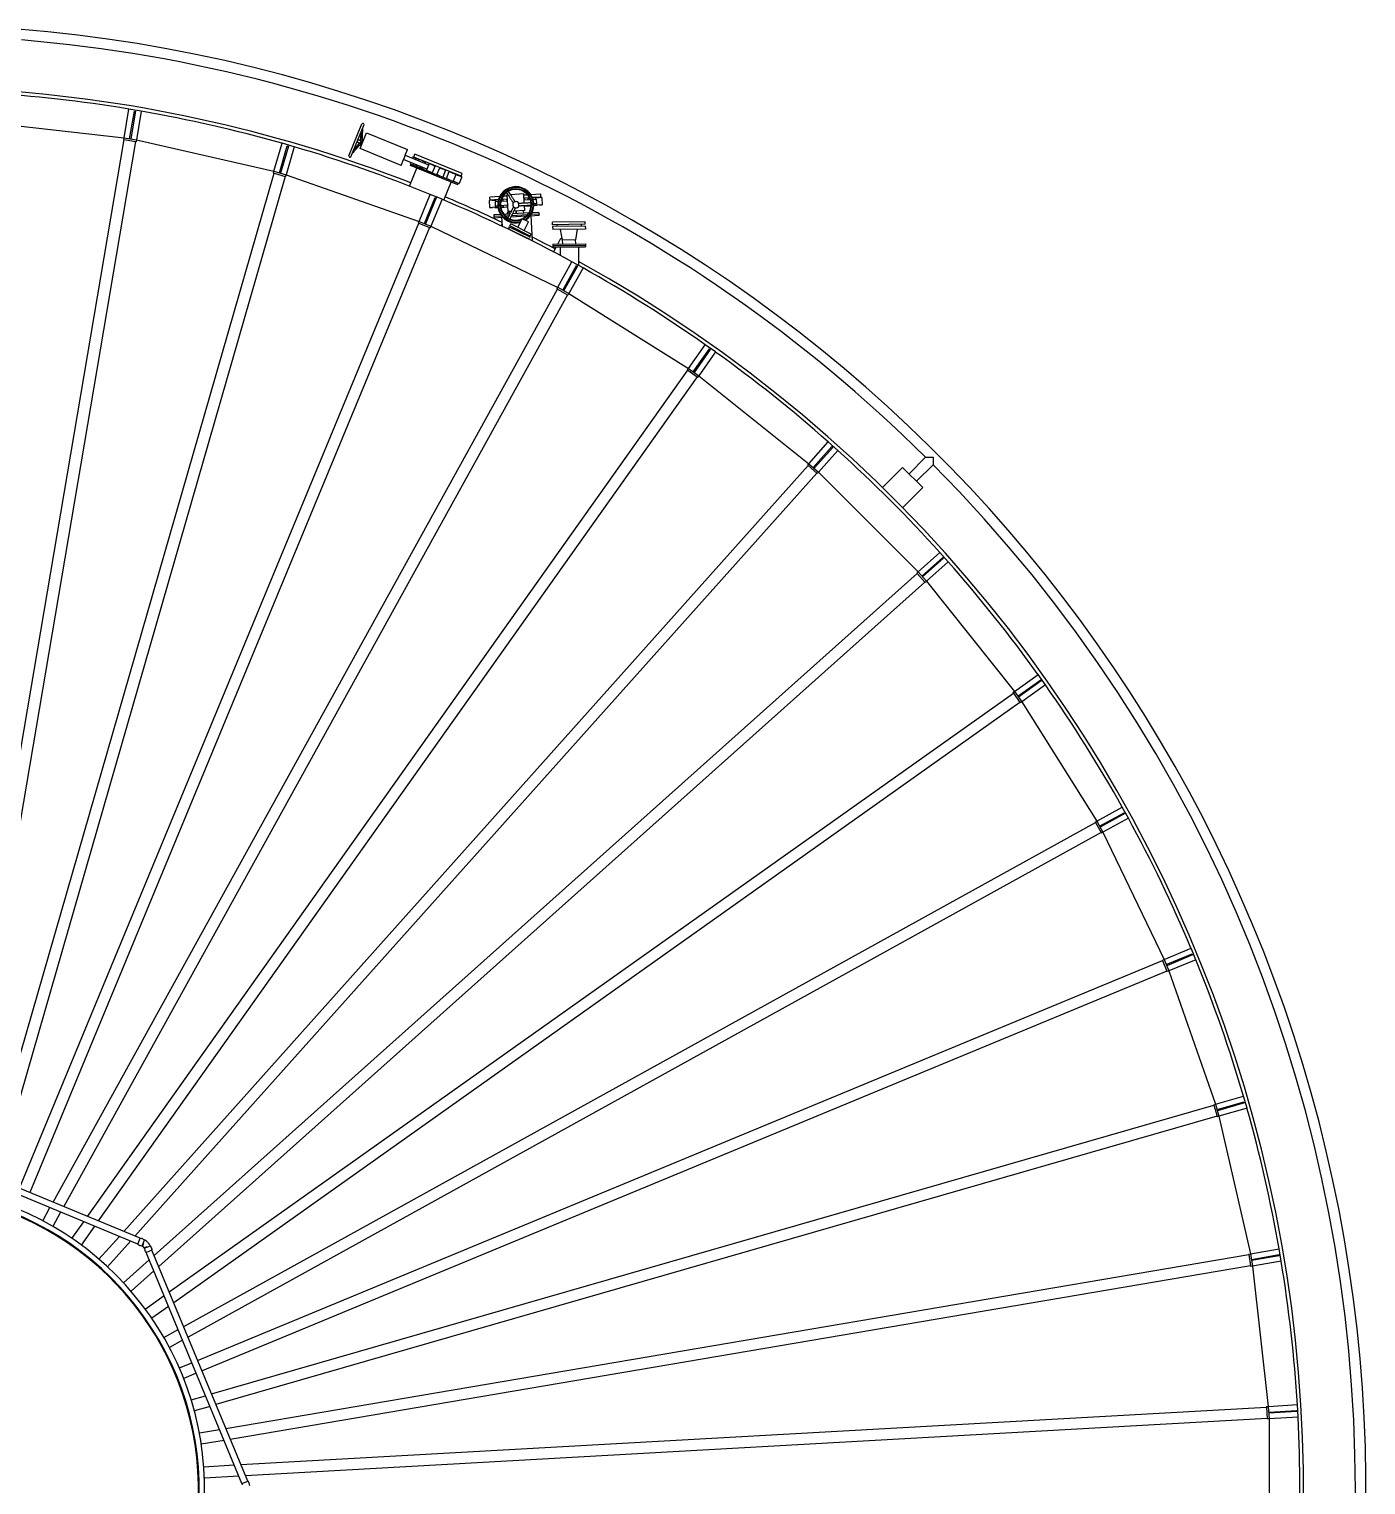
# Model space of a CAD drawing. Header units: millimetres. Extents: x 0 to 157650, y 0 to 89100.
# Drawn here: x 57663 to 69338, y 31726 to 44441 of the extents above; entities that cross this region are included whole.
import ezdxf

# ---------------------------------------------------------------- set-up
doc = ezdxf.new("R2010")
doc.units = ezdxf.units.MM
doc.header["$LTSCALE"] = 150
doc.layers.add('Visible', color=7, linetype='Continuous', lineweight=25)

msp = doc.modelspace()

# ---------------------------------------------------------------- linework, layer by layer
at = {"layer": 'Visible', "color": 9, "true_color": 0xc0c0c0}
for p, q in [((58492, 43492), (58534, 43743)), ((58643, 43724), (58534, 43743)), ((57267, 43630), (58492, 43492)), ((58541, 43484), (58582, 43725)), ((58592, 43724), (58551, 43482)), ((58582, 43725), (58592, 43724)), ((58643, 43724), (58600, 43474)), ((58489, 43476), (58492, 43492)), ((58492, 43492), (58600, 43474)), ((57098, 35258), (58494, 43476)), ((58592, 43459), (57098, 34661)), ((58489, 43476), (58494, 43476)), ((58494, 43476), (58592, 43459)), ((58592, 43459), (58597, 43458)), ((58600, 43474), (58597, 43458)), ((58600, 43473), (59801, 43199)), ((59801, 43200), (59872, 43444)), ((59849, 43186), (59917, 43421)), ((59927, 43418), (59859, 43183)), ((59977, 43413), (59872, 43444)), ((59977, 43413), (59907, 43169)), ((59917, 43421), (59927, 43418)), ((57283, 34439), (59802, 43183)), ((59898, 43155), (57376, 34400)), ((59797, 43184), (59801, 43200)), ((59797, 43184), (59802, 43183)), ((59801, 43200), (59907, 43169)), ((59802, 43183), (59898, 43155)), ((59898, 43155), (59903, 43154)), ((59907, 43169), (59903, 43154)), ((59907, 43169), (61070, 42762)), ((61070, 42762), (61167, 42997)), ((61269, 42955), (61167, 42997)), ((61116, 42743), (61210, 42970)), ((61219, 42966), (61125, 42739)), ((61269, 42955), (61172, 42720)), ((61210, 42970), (61219, 42966)), ((57578, 34317), (61068, 42746)), ((61064, 42748), (61070, 42762)), ((61064, 42748), (61068, 42746)), ((61068, 42746), (61161, 42707)), ((61070, 42762), (61172, 42720)), ((61161, 42707), (57670, 34279)), ((61161, 42707), (61165, 42705)), ((61172, 42720), (61165, 42705)), ((61171, 42720), (62281, 42185)), ((62282, 42186), (62404, 42408)), ((62325, 42162), (62444, 42376)), ((62453, 42371), (62334, 42157)), ((62501, 42355), (62378, 42133)), ((62501, 42355), (62404, 42408)), ((62444, 42376), (62453, 42371)), ((57872, 34195), (62278, 42169)), ((62366, 42121), (57965, 34157)), ((62274, 42172), (62282, 42186)), ((62274, 42172), (62278, 42169)), ((62278, 42169), (62366, 42121)), ((62282, 42186), (62378, 42133)), ((62366, 42121), (62370, 42119)), ((62378, 42133), (62370, 42119)), ((62378, 42132), (63421, 41477)), ((63421, 41477), (63568, 41684)), ((63462, 41448), (63604, 41648)), ((63612, 41642), (63470, 41442)), ((63658, 41621), (63511, 41413)), ((63658, 41621), (63568, 41684)), ((63604, 41648), (63612, 41642)), ((58172, 34070), (63416, 41461)), ((63412, 41464), (63421, 41477)), ((63412, 41464), (63416, 41461)), ((63416, 41461), (63497, 41403)), ((63421, 41477), (63511, 41413)), ((63497, 41403), (58267, 34031)), ((63497, 41403), (63502, 41400)), ((63511, 41413), (63502, 41400)), ((63511, 41413), (64474, 40645)), ((64474, 40645), (64643, 40835)), ((64725, 40761), (64643, 40835)), ((64511, 40612), (64675, 40795)), ((64682, 40788), (64519, 40605)), ((64725, 40761), (64556, 40572)), ((64675, 40795), (64682, 40788)), ((65348, 40557), (65493, 40701)), ((58489, 33940), (64467, 40630)), ((64542, 40563), (58587, 33899)), ((64463, 40633), (64474, 40645)), ((64463, 40633), (64467, 40630)), ((64467, 40630), (64542, 40563)), ((64474, 40645), (64556, 40572)), ((64542, 40563), (64545, 40560)), ((64556, 40572), (64545, 40560)), ((64556, 40572), (65427, 39701)), ((65292, 40613), (65115, 40436)), ((65292, 40613), (65469, 40436)), ((65413, 40492), (65558, 40636)), ((65292, 40259), (65469, 40436)), ((65427, 39701), (65617, 39870)), ((65461, 39664), (65643, 39827)), ((65650, 39819), (65467, 39656)), ((65690, 39788), (65617, 39870)), ((65643, 39827), (65650, 39819)), ((58755, 33731), (65419, 39686)), ((65415, 39690), (65427, 39701)), ((65415, 39690), (65419, 39686)), ((65419, 39686), (65485, 39612)), ((65427, 39701), (65501, 39619)), ((65690, 39788), (65501, 39619)), ((65485, 39612), (58796, 33633)), ((65485, 39612), (65489, 39608)), ((65501, 39619), (65489, 39608)), ((65500, 39619), (66269, 38655)), ((66269, 38656), (66476, 38803)), ((66540, 38713), (66476, 38803)), ((66256, 38646), (66269, 38656)), ((66269, 38656), (66333, 38566)), ((66298, 38615), (66498, 38757)), ((66503, 38748), (66304, 38607)), ((66540, 38713), (66333, 38566)), ((66498, 38757), (66503, 38748)), ((58887, 33411), (66259, 38642)), ((66317, 38561), (58926, 33317)), ((66256, 38646), (66259, 38642)), ((66259, 38642), (66317, 38561)), ((66317, 38561), (66319, 38557)), ((66333, 38566), (66319, 38557)), ((66332, 38566), (66988, 37523)), ((66988, 37523), (67210, 37646)), ((67264, 37549), (67210, 37646)), ((59013, 33109), (66976, 37511)), ((66974, 37515), (66988, 37523)), ((66974, 37515), (66976, 37511)), ((66976, 37511), (67025, 37423)), ((66988, 37523), (67041, 37426)), ((67012, 37479), (67227, 37597)), ((67232, 37589), (67017, 37470)), ((67264, 37549), (67041, 37426)), ((67227, 37597), (67232, 37589)), ((67025, 37423), (59051, 33016)), ((67025, 37423), (67027, 37419)), ((67041, 37426), (67027, 37419)), ((67041, 37426), (67576, 36316)), ((67576, 36316), (67811, 36414)), ((67853, 36312), (67811, 36414)), ((59135, 32814), (67563, 36306)), ((67561, 36310), (67576, 36316)), ((67561, 36310), (67563, 36306)), ((67563, 36306), (67601, 36213)), ((67576, 36316), (67618, 36215)), ((67595, 36270), (67821, 36364)), ((67825, 36355), (67599, 36261)), ((67853, 36312), (67618, 36215)), ((67821, 36364), (67825, 36355)), ((67601, 36213), (59173, 32722)), ((67601, 36213), (67603, 36209)), ((67618, 36215), (67603, 36209)), ((67618, 36215), (68025, 35052)), ((68025, 35052), (68269, 35122)), ((68300, 35017), (68269, 35122)), ((59256, 32520), (68011, 35043)), ((68010, 35047), (68025, 35052)), ((68010, 35047), (68011, 35043)), ((68011, 35043), (68039, 34947)), ((68025, 35052), (68055, 34946)), ((68039, 35004), (68274, 35072)), ((68277, 35062), (68042, 34994)), ((68300, 35017), (68055, 34946)), ((68274, 35072), (68277, 35062)), ((68039, 34947), (59295, 32427)), ((68039, 34947), (68040, 34942)), ((68055, 34946), (68040, 34942)), ((68055, 34946), (68329, 33745)), ((58633, 33880), (57098, 34516)), ((58613, 33830), (57098, 34457)), ((57782, 34033), (57845, 34148)), ((57938, 34109), (57869, 33984)), ((58037, 33879), (58140, 34025)), ((58235, 33986), (58118, 33821)), ((58273, 33698), (58451, 33897)), ((58548, 33856), (58348, 33631)), ((58612, 33828), (58634, 33882)), ((58612, 33828), (58622, 33823)), ((58634, 33882), (58645, 33877)), ((58649, 33812), (58671, 33866)), ((58654, 33874), (58671, 33866)), ((58674, 33863), (58671, 33866)), ((58631, 33820), (58649, 33812)), ((58653, 33813), (58649, 33812)), ((58668, 33793), (58722, 33815)), ((58669, 33797), (58668, 33793)), ((58668, 33793), (58676, 33775)), ((58679, 33766), (58684, 33756)), ((58684, 33756), (58738, 33778)), ((59522, 31737), (58686, 33757)), ((58719, 33818), (58722, 33815)), ((58722, 33815), (58730, 33798)), ((58733, 33789), (58738, 33778)), ((59572, 31758), (58736, 33777)), ((59381, 32219), (68315, 33737)), ((68314, 33742), (68330, 33745)), ((68314, 33742), (68315, 33737)), ((68315, 33737), (68331, 33639)), ((68330, 33745), (68580, 33788)), ((68330, 33745), (68348, 33637)), ((68338, 33696), (68580, 33737)), ((68581, 33727), (68340, 33686)), ((68598, 33679), (68580, 33788)), ((68580, 33737), (68581, 33727)), ((58487, 33492), (58712, 33693)), ((58753, 33595), (58554, 33417)), ((68331, 33639), (59420, 32124)), ((68331, 33639), (68332, 33634)), ((68348, 33637), (68332, 33634)), ((68598, 33679), (68348, 33637)), ((68348, 33637), (68486, 32412)), ((58677, 33262), (58842, 33379)), ((58881, 33285), (58735, 33181)), ((58840, 33013), (58965, 33082)), ((59004, 32989), (58889, 32926)), ((58975, 32748), (59085, 32793)), ((59123, 32701), (59013, 32655)), ((59078, 32469), (59204, 32505)), ((68486, 32412), (68740, 32427)), ((68746, 32317), (68740, 32427)), ((59243, 32412), (59106, 32373)), ((59512, 31903), (68470, 32406)), ((68476, 32307), (59553, 31805)), ((68470, 32411), (68486, 32412)), ((68470, 32411), (68470, 32406)), ((68470, 32406), (68476, 32307)), ((68476, 32307), (68476, 32302)), ((68492, 32303), (68476, 32302)), ((68486, 32412), (68492, 32303)), ((68489, 32362), (68734, 32376)), ((68734, 32366), (68489, 32352)), ((68746, 32317), (68492, 32303)), ((68492, 32302), (68492, 31070)), ((68734, 32376), (68734, 32366)), ((59150, 32180), (59326, 32210)), ((59366, 32115), (59167, 32081)), ((59189, 31885), (59455, 31900)), ((59495, 31802), (59194, 31785)), ((59520, 31737), (59574, 31759)), ((59520, 31737), (59524, 31726)), ((59574, 31759), (59578, 31749)), ((59582, 31740), (59589, 31722))]:
    msp.add_line(p, q, dxfattribs=at)
at = {"layer": 'Visible'}
for p, q in [((60455, 43333), (60569, 43615)), ((60473, 43325), (60588, 43607)), ((60554, 43397), (60610, 43535)), ((60610, 43535), (60969, 43389)), ((60540, 43433), (60547, 43449)), ((60540, 43433), (60557, 43426)), ((60554, 43467), (60561, 43484)), ((60913, 43251), (60554, 43397)), ((60556, 43445), (60564, 43463)), ((60557, 43426), (60578, 43477)), ((60560, 43433), (60567, 43430)), ((60561, 43484), (60578, 43477)), ((60575, 43470), (60582, 43467)), ((60948, 43339), (60969, 43389)), ((60913, 43251), (60933, 43302)), ((60948, 43339), (60933, 43302)), ((61137, 43219), (60933, 43302)), ((60948, 43339), (61152, 43256)), ((60996, 43276), (60991, 43265)), ((60991, 43265), (61014, 43256)), ((60993, 43249), (60998, 43260)), ((61406, 43081), (60993, 43249)), ((61410, 43093), (60998, 43260)), ((61015, 43325), (61011, 43313)), ((61043, 43244), (61014, 43256)), ((61038, 43315), (61015, 43325)), ((61024, 43324), (61033, 43348)), ((61436, 43157), (61024, 43324)), ((61032, 43248), (61032, 43246)), ((61446, 43181), (61033, 43348)), ((61038, 43315), (61067, 43304)), ((61047, 43255), (61043, 43244)), ((61043, 43244), (61076, 43231)), ((61057, 43310), (61057, 43308)), ((61067, 43304), (61062, 43292)), ((61100, 43290), (61067, 43304)), ((61101, 43220), (61076, 43231)), ((61100, 43290), (61126, 43280)), ((61106, 43232), (61101, 43220)), ((61126, 43280), (61121, 43269)), ((61157, 43267), (61133, 43208)), ((61196, 43251), (61157, 43267)), ((61208, 43246), (61184, 43187)), ((61196, 43251), (61208, 43246)), ((60986, 43069), (61049, 43226)), ((61133, 43208), (61172, 43192)), ((61184, 43187), (61172, 43192)), ((61225, 43170), (61249, 43230)), ((61238, 43165), (61225, 43170)), ((61238, 43165), (61277, 43149)), ((61249, 43230), (61262, 43224)), ((61301, 43209), (61262, 43224)), ((61301, 43209), (61277, 43149)), ((61286, 42948), (61349, 43104)), ((61308, 43137), (61332, 43196)), ((61334, 43126), (61308, 43137)), ((61332, 43196), (61358, 43185)), ((61334, 43126), (61367, 43113)), ((61391, 43172), (61358, 43185)), ((61391, 43172), (61367, 43113)), ((61396, 43101), (61367, 43113)), ((61377, 43109), (61376, 43106)), ((61391, 43172), (61420, 43160)), ((61402, 43170), (61401, 43168)), ((61443, 43151), (61419, 43092)), ((61443, 43151), (61420, 43160)), ((61436, 43157), (61446, 43181)), ((61396, 43101), (61419, 43092)), ((61406, 43081), (61410, 43093)), ((61774, 42979), (61687, 42974)), ((61835, 42982), (61802, 42981)), ((61834, 42996), (61843, 42997)), ((61834, 42996), (61843, 42848)), ((61866, 42998), (61983, 43004)), ((61988, 42921), (61983, 43004)), ((62017, 42992), (61984, 42991)), ((62132, 42999), (62045, 42994)), ((62133, 42973), (62132, 42999)), ((61706, 42947), (61681, 42945)), ((61681, 42945), (61684, 42882)), ((61684, 42882), (61709, 42883)), ((61689, 42948), (61687, 42974)), ((61763, 42952), (61689, 42948)), ((61706, 42947), (61737, 42948)), ((61740, 42885), (61709, 42883)), ((61725, 42950), (61725, 42948)), ((61729, 42884), (61729, 42881)), ((61729, 42881), (61758, 42883)), ((61732, 42936), (61759, 42938)), ((61732, 42936), (61734, 42896)), ((61757, 42897), (61734, 42896)), ((61762, 42950), (61737, 42948)), ((61737, 42948), (61737, 42936)), ((61739, 42897), (61740, 42885)), ((61740, 42885), (61758, 42886)), ((61840, 42902), (61781, 42899)), ((61803, 42888), (61782, 42887)), ((61782, 42884), (61840, 42888)), ((61784, 42939), (61837, 42942)), ((61788, 42951), (61800, 42952)), ((61837, 42956), (61789, 42954)), ((61800, 42952), (61800, 42940)), ((61803, 42900), (61803, 42888)), ((61837, 42954), (61833, 42954)), ((61833, 42954), (61834, 42942)), ((61836, 42902), (61837, 42890)), ((61837, 42890), (61840, 42890)), ((61873, 42849), (61843, 42848)), ((61991, 42856), (61896, 42851)), ((61918, 42829), (61917, 42852)), ((61917, 42852), (61918, 42829)), ((61979, 42855), (61982, 42832)), ((62033, 42967), (61985, 42965)), ((61989, 42962), (61985, 42962)), ((61986, 42950), (62039, 42953)), ((61989, 42962), (61990, 42950)), ((61991, 42856), (61989, 42901)), ((61989, 42896), (62047, 42899)), ((61989, 42898), (61992, 42898)), ((61992, 42901), (61992, 42898)), ((62022, 42964), (62034, 42965)), ((62023, 42952), (62022, 42964)), ((62026, 42900), (62026, 42903)), ((62047, 42901), (62026, 42900)), ((62133, 42973), (62059, 42969)), ((62086, 42968), (62060, 42966)), ((62064, 42954), (62091, 42956)), ((62094, 42916), (62071, 42915)), ((62071, 42903), (62089, 42904)), ((62071, 42900), (62100, 42902)), ((62086, 42968), (62117, 42969)), ((62086, 42968), (62086, 42956)), ((62088, 42916), (62089, 42904)), ((62120, 42905), (62089, 42904)), ((62091, 42956), (62094, 42916)), ((62097, 42971), (62097, 42968)), ((62100, 42904), (62100, 42902)), ((62141, 42971), (62117, 42969)), ((62120, 42905), (62145, 42907)), ((62141, 42971), (62145, 42907)), ((61782, 42821), (61721, 42818)), ((61721, 42818), (61722, 42806)), ((61722, 42806), (61790, 42810)), ((61722, 42806), (61790, 42810)), ((61722, 42806), (61722, 42794)), ((61722, 42794), (61800, 42798)), ((61787, 42723), (61795, 42739)), ((61796, 42719), (61792, 42798)), ((61861, 42826), (61810, 42823)), ((61821, 42811), (61855, 42813)), ((61821, 42811), (61855, 42813)), ((61834, 42800), (61849, 42801)), ((61835, 42824), (61846, 42846)), ((61847, 42845), (61846, 42846)), ((61847, 42845), (61854, 42842)), ((61855, 42848), (61854, 42825)), ((61860, 42722), (61869, 42740)), ((62049, 42651), (61869, 42740)), ((61872, 42802), (62005, 42809)), ((61878, 42814), (62017, 42822)), ((61878, 42814), (62017, 42822)), ((62026, 42835), (61884, 42827)), ((61932, 42709), (61970, 42786)), ((61972, 42785), (61970, 42786)), ((61972, 42785), (62022, 42760)), ((61986, 42682), (62024, 42759)), ((62024, 42759), (62022, 42760)), ((62039, 42811), (62117, 42815)), ((62059, 42589), (62047, 42812)), ((62048, 42824), (62116, 42827)), ((62048, 42824), (62116, 42827)), ((62115, 42839), (62055, 42836)), ((62115, 42839), (62116, 42827)), ((62116, 42827), (62117, 42815)), ((62520, 42758), (62235, 42754)), ((62235, 42732), (62235, 42754)), ((62520, 42736), (62235, 42732)), ((62272, 42733), (62272, 42718)), ((62484, 42736), (62484, 42721)), ((62520, 42736), (62520, 42758)), ((61857, 42715), (61852, 42705)), ((61856, 42694), (62021, 42613)), ((61857, 42715), (62037, 42627)), ((62040, 42633), (61860, 42722)), ((61888, 42708), (61887, 42705)), ((61887, 42705), (62011, 42644)), ((61898, 42673), (61897, 42670)), ((61978, 42634), (61977, 42631)), ((62012, 42647), (62011, 42644)), ((62037, 42627), (62032, 42617)), ((62040, 42633), (62049, 42651)), ((62520, 42721), (62235, 42717)), ((62235, 42717), (62236, 42690)), ((62521, 42694), (62236, 42690)), ((62281, 42563), (62308, 42614)), ((62322, 42599), (62305, 42691)), ((62310, 42613), (62308, 42614)), ((62310, 42613), (62321, 42607)), ((62437, 42600), (62322, 42599)), ((62323, 42564), (62322, 42599)), ((62437, 42565), (62436, 42600)), ((62437, 42600), (62452, 42693)), ((62520, 42721), (62521, 42694)), ((62237, 42563), (62522, 42566)), ((62237, 42563), (62238, 42551)), ((62238, 42551), (62523, 42554)), ((62238, 42549), (62523, 42552)), ((62238, 42549), (62238, 42537)), ((62238, 42537), (62523, 42540)), ((62244, 42494), (62267, 42537)), ((62271, 42549), (62271, 42551)), ((62297, 42466), (62302, 42474)), ((62301, 42537), (62302, 42463)), ((62460, 42539), (62462, 42376)), ((62489, 42552), (62489, 42554)), ((62522, 42566), (62523, 42554)), ((62523, 42552), (62523, 42540))]:
    msp.add_line(p, q, dxfattribs=at)
at = {"layer": 'Visible', "color": 9, "true_color": 0xc0c0c0}
for centre, radius, start, end in [((56542, 31686), 12796, 225.6757, 85.4189), ((56542, 31686), 12704, 45.2075, 85.2349), ((56542, 31686), 12250, 68.6743, 86.895), ((56542, 31686), 12220, 80.6177, 86.5305), ((56542, 31686), 12220, 74.1891, 80.102), ((56542, 31686), 12220, 67.7606, 73.6734), ((56542, 31686), 12220, 61.332, 67.2448), ((56542, 31686), 12250, 64.6123, 67.1588), ((56542, 31686), 12250, 62.1848, 63.2407), ((56542, 31686), 12250, 248.6743, 61.1047), ((56542, 31686), 12220, 54.9034, 60.8162), ((56542, 31686), 12220, 48.4749, 54.3877), ((56542, 31686), 12220, 42.0463, 47.9591), ((56542, 31686), 12704, 315.2075, 44.7925), ((56542, 31686), 12220, 35.6177, 41.5305), ((56542, 31686), 12220, 29.1891, 35.102), ((56542, 31686), 12220, 22.7606, 28.6734), ((56542, 31686), 12220, 16.332, 22.2448), ((56542, 31686), 12220, 9.9034, 15.8162), ((56542, 31686), 2654, 191.6093, 78.3907), ((56542, 31686), 2606, 191.0997, 78.9003), ((56542, 31686), 2600, 197.3421, 78.8743), ((58622, 33823), 0.25, 349.3123, 67.5), ((58627, 33822), 4.65, 169.3123, 325.6877), ((58649, 33875), 4.65, 349.3123, 145.6877), ((58645, 33878), 0.25, 247.5, 325.6877), ((58654, 33874), 0.25, 169.3123, 247.5), ((58635, 33779), 92, 24.941, 65.059), ((58631, 33819), 0.25, 67.5, 145.6877), ((58635, 33779), 38.2, 27.8702, 62.1298), ((58678, 33771), 4.65, 124.3123, 280.6877), ((58675, 33775), 0.25, 304.3123, 22.5), ((58679, 33766), 0.25, 22.5, 100.6877), ((58731, 33793), 4.65, 304.3123, 100.6877), ((58730, 33798), 0.25, 202.5, 280.6877), ((58734, 33789), 0.25, 124.3123, 202.5), ((56542, 31686), 12220, 3.4749, 9.3877), ((56542, 31686), 12220, 357.0463, 2.9591), ((59579, 31749), 0.25, 202.5, 280.6877), ((59580, 31744), 4.65, 304.3123, 100.6877), ((59582, 31740), 0.25, 124.3123, 202.5)]:
    msp.add_arc(centre, radius, start, end, dxfattribs=at)
at = {"layer": 'Visible'}
for centre, radius, start, end in [((60576, 43605), 12, 11.4739, 124.3593), ((60467, 43335), 12, 191.4739, 304.3593), ((61914, 42907), 158, 301.5787, 284.9619), ((61914, 42907), 152, 300.2955, 286.7535), ((61914, 42907), 139, 296.5896, 292.0877), ((61914, 42907), 134, 127.4146, 238.8293), ((61914, 42907), 134, 118.8293, 127.4146), ((61914, 42907), 134, 7.4146, 118.8293), ((61914, 42907), 27.5, 144.4456, 221.7983), ((61914, 42907), 27.5, 101.7983, 144.4456), ((61914, 42907), 27.5, 221.7983, 264.4456), ((61914, 42907), 27.5, 24.4456, 101.7983), ((61914, 42907), 27.5, 264.4456, 341.7983), ((61914, 42907), 27.5, 341.7983, 24.4456), ((61914, 42907), 134, 294.8535, 358.8293), ((61914, 42907), 134, 358.8293, 7.4146), ((61914, 42907), 134, 238.8293, 247.4146), ((61914, 42907), 134, 247.4146, 294.6896), ((61859, 42702), 8, 153.8028, 243.8028), ((61893, 42694), 7, 63.8028, 128.4259), ((61998, 42643), 7, 359.1797, 63.8028), ((62024, 42620), 8, 243.8028, 333.8028)]:
    msp.add_arc(centre, radius, start, end, dxfattribs=at)
for points, weights in [([(60560, 43539), (60558, 43488), (60557, 43474)], [1.10659149782, 1.27776884728, 1]), ([(60561, 43483), (60562, 43498), (60564, 43548)], [1, 1.27776884728, 1.10659149782]), ([(60575, 43575), (60571, 43496), (60570, 43480)], [1.0182443409, 1.34191598388, 1.00506725803]), ([(60550, 43429), (60539, 43416), (60486, 43357)], [1.00506725803, 1.34191598388, 1.0182443409]), ([(60497, 43384), (60531, 43422), (60540, 43433)], [1.10659149782, 1.27776884728, 1]), ([(60544, 43442), (60535, 43431), (60501, 43394)], [1, 1.27776884727, 1.10659149782]), ([(60527, 43457), (60551, 43447), (60556, 43445)], [1.0182443409, 1.34433280742, 1]), ([(60564, 43463), (60559, 43465), (60534, 43475)], [1, 1.34433280742, 1.0182443409]), ([(61833, 43013), (61881, 42938), (61892, 42923)], [1, 1.34371839244, 1]), ([(61908, 42934), (61898, 42949), (61849, 43024)], [1, 1.34371839245, 1]), ([(61893, 42889), (61885, 42872), (61845, 42793)], [1, 1.34371839244, 1]), ([(61863, 42784), (61903, 42863), (61911, 42880)], [1, 1.34371839245, 1]), ([(62046, 42924), (61957, 42919), (61939, 42918)], [1, 1.34371839244, 1]), ([(61940, 42898), (61958, 42899), (62047, 42904)], [1, 1.34371839244, 1])]:
    msp.add_rational_spline(points, weights, degree=2, dxfattribs=at)
at = {"layer": 'Visible', "color": 9, "true_color": 0xc0c0c0}
for points, knots in [([(65493, 40701), (65493, 40701), (65493, 40701), (65493, 40701), (65493, 40701), (65497, 40701), (65501, 40701), (65510, 40702), (65517, 40702), (65535, 40702), (65546, 40702), (65558, 40702), (65558, 40702), (65558, 40702)], [-9.950523, -9.950523, -9.950523, -9.950523, -9.946612, -9.946612, -8.286597, -8.286597, -6.239301, -6.239301, -3.486826, -3.486826, 0, 0, 0.004289, 0.004289, 0.004289, 0.004289]), ([(65558, 40702), (65558, 40702), (65558, 40702), (65558, 40690), (65558, 40678), (65558, 40661), (65558, 40654), (65558, 40645), (65558, 40641), (65558, 40637), (65558, 40636), (65558, 40636), (65558, 40636), (65558, 40636)], [-16.975439, -16.975439, -16.975439, -16.975439, -16.971927, -16.971927, -14.116837, -14.116837, -11.86305, -11.86305, -10.186679, -10.186679, -8.827422, -8.827422, -8.82422, -8.82422, -8.82422, -8.82422]), ([(58664, 33838), (58663, 33835), (58661, 33833), (58659, 33827), (58658, 33824), (58656, 33819), (58655, 33817), (58654, 33815), (58654, 33814), (58653, 33813), (58653, 33813), (58653, 33813), (58653, 33813), (58653, 33813)], [-12.766675, -12.766675, -12.766675, -12.766675, -11.92474, -11.92474, -10.84813, -10.84813, -9.886827, -9.886827, -9.215203, -9.215203, -8.741964, -8.741964, -8.51116, -8.51116, -8.51116, -8.51116]), ([(58669, 33797), (58669, 33797), (58669, 33797), (58669, 33797), (58670, 33797), (58672, 33798), (58674, 33799), (58679, 33801), (58682, 33802), (58688, 33805), (58691, 33806), (58694, 33808)], [-8.514961, -8.514961, -8.514961, -8.514961, -8.444917, -8.444917, -7.384814, -7.384814, -6.324449, -6.324449, -5.268471, -5.268471, -4.256335, -4.256335, -4.256335, -4.256335])]:
    msp.add_open_spline(points, degree=3, knots=knots, dxfattribs=at)

doc.saveas('drawing.dxf')
